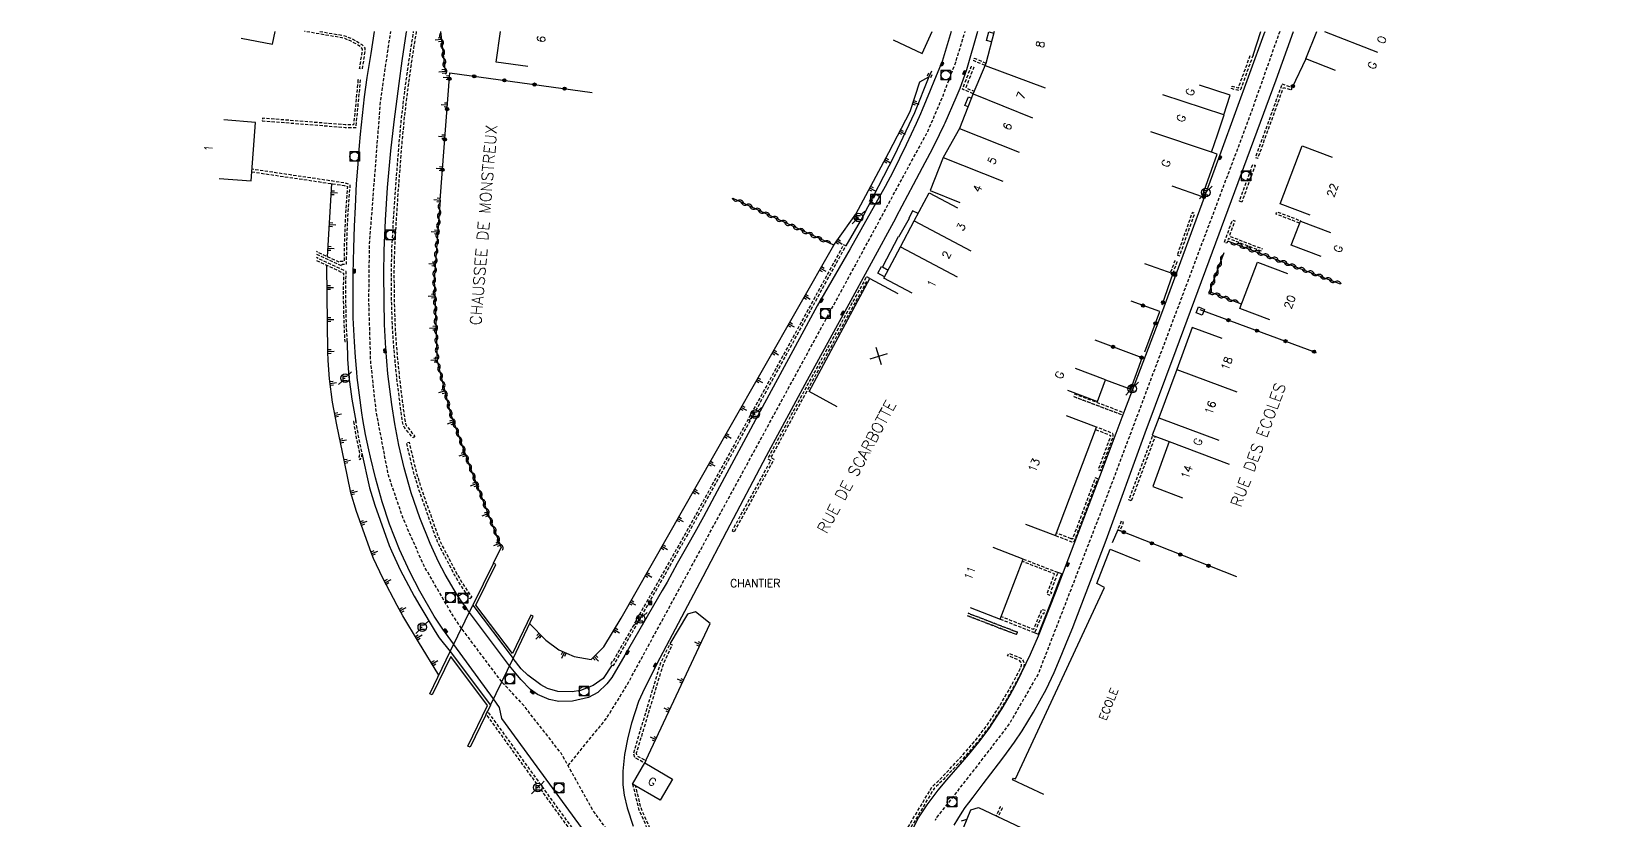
# Model space of a CAD drawing. Header units: millimetres. Extents: x 143000 to 144000, y 139000 to 140000.
# Drawn here: x 143188.1 to 143433.3, y 139876.7 to 140000 of the extents above; entities that cross this region are included whole.
import ezdxf
from ezdxf.enums import TextEntityAlignment as Align

# ---------------------------------------------------------------- set-up
doc = ezdxf.new("R2010")
doc.units = ezdxf.units.MM
doc.linetypes.add('DASHED', pattern=[0.75, 0.5, -0.25])
doc.layers.get('0').update_dxf_attribs({"linetype": 'CONTINUOUS'})
for name, color, linetype in [('W0001', 6, 'DASHED'), ('W0008', 7, 'CONTINUOUS'), ('W0100', 7, 'CONTINUOUS'), ('W0112', 1, 'DASHED'), ('W0120', 7, 'CONTINUOUS'), ('W0211', 2, 'CONTINUOUS'), ('W0310', 3, 'CONTINUOUS'), ('W0322', 7, 'CONTINUOUS'), ('W0330', 7, 'CONTINUOUS'), ('W0400', 7, 'CONTINUOUS'), ('W0420', 7, 'CONTINUOUS'), ('W0471', 7, 'CONTINUOUS'), ('W0984', 7, 'CONTINUOUS'), ('W0989', 7, 'CONTINUOUS'), ('W0991', 7, 'CONTINUOUS'), ('W1102', 7, 'CONTINUOUS')]:
    doc.layers.add(name, color=color, linetype=linetype)
doc.styles.get("Standard").update_dxf_attribs({"font": 'romans.shx', "width": 0.85})

# ---------------------------------------------------------------- blocks, each defined once
blk = doc.blocks.new('T420')
for p, q in [((0.75, 0.75), (-0.75, 0.75)), ((-0.75, 0.75), (-0.75, -0.75)), ((0.75, 0.75), (0.75, -0.75)), ((0.75, -0.75), (-0.75, -0.75))]:
    blk.add_line(p, q)
blk.add_ellipse((0, 0), major_axis=(-0.53, 0.53), ratio=1, start_param=3.926991, end_param=10.210176)
blk = doc.blocks.new('t112o')
at = {"color": 0, "linetype": 'Continuous'}
for p, q in [((-0.5, 0.5), (0.5, 0.5)), ((-0.5, -0.5), (-0.5, 0.5)), ((0.5, 0.5), (0.5, -0.5)), ((0.5, -0.5), (-0.5, -0.5))]:
    blk.add_line(p, q, dxfattribs=at)
blk = doc.blocks.new('T400')
for p, q in [((-0.15, 0.3), (0.15, 0.3)), ((-0.15, -0.25), (-0.15, 0.3)), ((-0.15, 0.15), (0.15, 0.15)), ((-0.15, 0), (0.15, 0)), ((0.15, 0.3), (0.15, -0.25)), ((-0.15, -0.15), (0.15, -0.15)), ((-0.15, -0.25), (-0.15, -0.3)), ((-0.15, -0.3), (0.15, -0.3)), ((0.15, -0.3), (0.15, -0.25))]:
    blk.add_line(p, q)
blk = doc.blocks.new('T471')
for p, q in [((-0.333334, 0.333334), (-0.333334, -0.333334)), ((-0.333334, 0.333334), (0.333334, 0.333334)), ((-0.333334, 0), (0, 0)), ((0.500001, 0.500001), (1.000002, 1.000002)), ((-0.500001, -0.500001), (-1.000002, -1.000002)), ((-0.333334, -0.333334), (0.333334, -0.333334))]:
    blk.add_line(p, q)
blk.add_ellipse((0, 0), major_axis=(0.471405, 0.471405), ratio=1, start_param=5.4977871438, end_param=11.780972451)
blk = doc.blocks.new('t330o')
at = {"color": 0, "linetype": 'Continuous'}
for p, q in [((0.25, -0.25), (-0.25, 0.25)), ((-0.25, -0.25), (0.25, 0.25)), ((-0.25, 0.25), (-0.25, -0.25)), ((0.25, 0.25), (-0.25, 0.25)), ((0.25, -0.25), (0.25, 0.25)), ((-0.25, -0.25), (0.25, -0.25)), ((-0.25, -0.25), (-0.25, -0.25))]:
    blk.add_line(p, q, dxfattribs=at)
blk = doc.blocks.new('t211o')
at = {"color": 0, "linetype": 'Continuous'}
for p, q in [((-0.29, 0.5), (-0.29, 0)), ((0, 1), (0, 0)), ((0.29, 0.5), (0.29, 0))]:
    blk.add_line(p, q, dxfattribs=at)
blk = doc.blocks.new('t991o')
at = {"color": 0, "linetype": 'Continuous'}
for p, q in [((-1, 1), (1, -1)), ((-1, -1), (1, 1))]:
    blk.add_line(p, q, dxfattribs=at)
blk = doc.blocks.new('t322o')
at = {"color": 0, "linetype": 'Continuous'}
for radius in [0.25, 0.15]:
    blk.add_circle((0, 0), radius, dxfattribs=at)
blk = doc.blocks.new('t310o')
at = {"color": 0, "linetype": 'Continuous'}
for centre, start, end in [((-0.5, 0.38), 216.8699, 323.1304), ((0.5, -0.37), 36.8699, 143.1303)]:
    blk.add_arc(centre, 0.625, start, end, dxfattribs=at)

msp = doc.modelspace()

# ---------------------------------------------------------------- linework, layer by layer
at = {"layer": 'W0001', "flags": 128}
for points in [[(143255.29, 139906.74), (143253.95, 139908.69), (143249.41, 139916.51), (143246.17, 139923.88), (143243.84, 139930.71), (143241.93, 139940.75), (143241.09, 139948.42), (143240.8, 139957.86), (143240.9, 139966.76), (143242.63, 139989.12), (143244.21, 140000)], [(143271.9, 139885.32), (143277.88, 139892.65), (143281.05, 139897.77), (143316.3, 139962.59), (143325.27, 139979.19), (143328.08, 139984.34), (143330.47, 139989.94), (143332.46, 139995.21), (143333.93, 140000)], [(143383.06, 140000), (143378.31, 139986.57), (143355.61, 139926.18), (143345.37, 139899.73), (143340.82, 139891.83), (143334.78, 139883.97), (143329.51, 139877.28), (143329.25, 139876.76)], [(143261.55, 139898.41), (143255.29, 139906.74), (143255.29, 139906.74)], [(143310.15, 139836.33), (143304.14, 139840.35), (143300.86, 139843.96), (143275.76, 139878.38), (143270.82, 139887.26), (143264.9, 139894.82), (143261.55, 139898.41)]]:
    msp.add_lwpolyline(points, dxfattribs=at)
at = {"layer": 'W0008', "flags": 128}
msp.add_lwpolyline([(143802.51, 139956.29, 0.000002), (143824.96, 139979.62, 0.000766)], format="xyb", dxfattribs=at)
for points in [[(143254.08, 139904.26), (143254.01, 139904.36), (143252.37, 139906.63), (143251.02, 139908.66), (143248.74, 139912.57), (143247.2, 139915.56), (143245.6, 139919.07), (143244.02, 139923.05), (143242.86, 139926.52), (143241.81, 139930.27), (143241.03, 139933.47), (143240.78, 139934.66), (143240.29, 139937.04), (143239.87, 139939.37), (143239.72, 139940.41), (143238.99, 139945.94), (143238.9, 139946.79), (143238.71, 139949.12), (143238.55, 139951.53), (143238.36, 139955.24), (143238.32, 139957.68), (143238.36, 139961.94), (143238.37, 139962.19), (143238.46, 139966.13), (143238.57, 139969.57), (143238.69, 139972.59), (143238.89, 139976.26), (143238.92, 139976.74), (143239.11, 139979.33), (143239.36, 139982.18), (143239.51, 139983.95), (143240.13, 139989.77), (143240.54, 139992.8), (143241.14, 139996.54), (143241.69, 140000)], [(143256.51, 139909.23), (143256.21, 139909.64), (143254.65, 139911.88), (143252.7, 139915.17), (143251.67, 139917.17), (143250.36, 139920.03), (143248.74, 139924.03), (143247.43, 139927.92), (143246.32, 139931.84), (143245.5, 139935.35), (143244.85, 139938.7), (143244.36, 139941.74), (143243.77, 139946.49), (143243.44, 139950.45), (143243.26, 139954.24), (143243.17, 139957.93), (143243.15, 139962.14), (143243.2, 139965.77), (143243.39, 139970.53), (143243.73, 139975.64), (143244.23, 139981.33), (143244.74, 139985.85), (143245.51, 139991.87), (143246.02, 139995.41), (143246.7, 139999.91), (143246.72, 140000)], [(143331.74, 140000), (143330.35, 139995.32), (143329.13, 139992.43), (143328.44, 139990.78), (143327.19, 139987.76), (143326.93, 139987.12), (143326.28, 139985.63), (143324.7, 139982.26), (143322.61, 139977.99), (143321.44, 139975.79), (143315.97, 139966.02), (143310.81, 139957.15), (143301.53, 139939.98), (143295.22, 139928.19), (143293.07, 139924.2), (143291.72, 139921.72), (143290.62, 139919.78), (143288.97, 139916.89), (143287.37, 139913.99), (143286.62, 139912.67), (143280.77, 139902.58), (143278.76, 139899.09), (143277.99, 139898.07), (143276.56, 139896.76), (143275.09, 139895.96), (143272.62, 139895.4), (143270.48, 139895.35), (143268.96, 139895.63), (143267.13, 139896.4), (143266.02, 139897.21), (143264.51, 139898.75), (143263.52, 139899.95), (143262.78, 139900.92)], [(143335.85, 140000), (143334.13, 139993.98), (143333.08, 139991.09), (143332.48, 139989.62), (143330.74, 139985.67), (143330.58, 139985.34), (143329.14, 139982.34), (143328.42, 139980.93), (143327.24, 139978.69), (143325.83, 139976.03), (143323.18, 139971.03), (143323.05, 139970.8), (143315.44, 139956.82), (143309.26, 139945.51), (143302.87, 139933.63), (143296.66, 139921.88), (143292.97, 139914.8), (143285.79, 139901.21), (143283.51, 139896.67), (143282.93, 139895.31), (143281.83, 139891.94), (143281.25, 139889.73), (143280.73, 139887.05), (143280.44, 139884.44), (143280.47, 139882.29), (143280.69, 139880.7), (143281.16, 139878.74), (143282.1, 139875.88)], [(143325.53, 139875.01), (143326.65, 139877.14), (143327.99, 139879.19), (143329.73, 139881.5), (143331.05, 139883.08), (143333.53, 139885.9), (143334.46, 139886.98), (143336.09, 139888.96), (143337.69, 139891.1), (143339.72, 139894.25), (143340.94, 139896.35), (143342.03, 139898.38), (143344.16, 139902.72), (143345.39, 139905.61), (143348.02, 139912.31), (143354.97, 139930.5), (143357.51, 139937.24), (143358.45, 139939.74), (143360.05, 139943.98), (143364.64, 139955.97), (143373.91, 139981.18), (143380.64, 139999.61), (143380.78, 140000)], [(143332.19, 139875.99), (143332.76, 139876.97), (143333.44, 139878.07), (143333.92, 139878.76), (143334.48, 139879.5), (143335.16, 139880.4), (143336.73, 139882.49), (143339.13, 139885.59), (143339.96, 139886.7), (143341.63, 139888.99), (143342.82, 139890.74), (143344.62, 139893.68), (143346.58, 139897.22), (143347.84, 139899.88), (143349.03, 139902.71), (143349.83, 139904.65), (143350.73, 139906.88), (143350.8, 139907.07), (143355.93, 139920.54), (143362.02, 139937.28), (143366.89, 139950.27), (143372.06, 139964.14), (143382.53, 139992.44), (143385.23, 140000)], [(143338.04, 139998.35), (143337.25, 139998.56), (143337.62, 139999.94), (143338.41, 139999.73)], [(143334.39, 139988.22), (143333.88, 139988.42), (143334.43, 139989.78), (143334.93, 139989.58)], [(143325.17, 139970.76), (143323.5, 139967.84), (143323.46, 139967.92), (143321, 139963.2), (143321.9, 139962.73)], [(143326.58, 139971.54), (143325.73, 139971.99), (143325.13, 139970.8)], [(143321.34, 139961.67), (143320.29, 139962.23), (143320.86, 139963.27), (143321, 139963.2)], [(143344.81, 139906.07), (143345.36, 139905.84), (143347.19, 139910.47), (143349.02, 139915.27), (143348.41, 139915.49)], [(143262.78, 139900.92), (143256.51, 139909.23)], [(143260.25, 139895.74), (143254.08, 139904.26)], [(143302.56, 139815.01), (143306.31, 139828.7), (143306.41, 139829.22), (143306.47, 139829.88), (143306.41, 139830.46), (143306.17, 139831.14), (143305.68, 139832.07), (143305.14, 139832.88), (143294.66, 139847.26), (143286.66, 139858.31), (143279.51, 139868.12), (143261.58, 139892.68), (143261.22, 139894.39), (143260.25, 139895.74)], [(143333.37, 139876.68), (143333.54, 139876.74), (143333.7, 139876.79), (143333.87, 139876.84), (143334.04, 139876.88), (143334.21, 139876.91)]]:
    msp.add_lwpolyline(points, dxfattribs=at)
at = {"layer": 'W0100', "flags": 128}
for points in [[(143220.85, 139998.96), (143225.75, 139998), (143226.14, 140000)], [(143265.64, 139994.53), (143260.69, 139995.21), (143261.35, 140000)], [(143322.67, 139998.69), (143327.2, 139996.57), (143328.8, 140000)], [(143338.48, 140000), (143337.15, 139994.98), (143335.2, 139990.28), (143333.04, 139984.81), (143330.5, 139980.31), (143328.46, 139975.15), (143333.1, 139973.3)], [(143391.79, 139993.88), (143387.14, 139995.73), (143388.84, 140000)], [(143366.22, 139975.88), (143370.94, 139974.21), (143373.27, 139980.81), (143372.38, 139981.13), (143373.34, 139983.85), (143374.39, 139986.97), (143374.31, 139986.99), (143375.31, 139990.04), (143370.55, 139991.59)], [(143217.4, 139977.04), (143222.39, 139976.64), (143222.39, 139976.64), (143223.11, 139985.79), (143218.13, 139986.19)], [(143387.83, 139971.31), (143383.15, 139973.08), (143386.57, 139982.12), (143391.25, 139980.35)], [(143325.63, 139959.09), (143321.21, 139961.43), (143323.83, 139966.36), (143325.99, 139970.42), (143328.3, 139974.8), (143332.72, 139972.46)], [(143389.55, 139964.82), (143384.87, 139966.6), (143386.05, 139969.7), (143386.31, 139970.37), (143390.98, 139968.6)], [(143381.5, 139954.95), (143376.83, 139956.72), (143379.58, 139963.95), (143384.25, 139962.17)], [(143313.96, 139941.38), (143309.55, 139943.75), (143319.03, 139961.41), (143323.44, 139959.04)], [(143374.09, 139952.04), (143369.4, 139953.77), (143366.97, 139947.18), (143364.18, 139939.63), (143363.14, 139936.91), (143365.81, 139935.92), (143363.23, 139928.9), (143367.9, 139927.13)], [(143349.9, 139943.94), (143354.59, 139942.2), (143355.85, 139945.6), (143351.16, 139947.33)], [(143343.38, 139923.02), (143348.05, 139921.25), (143354.45, 139938.18), (143349.78, 139939.95)], [(143334.73, 139910), (143339.4, 139908.21), (143343, 139917.58), (143338.33, 139919.37)], [(143346.2, 139880.81), (143341.33, 139883.07), (143341.48, 139883.38), (143341.81, 139883.23), (143355.67, 139913.16), (143354.47, 139913.75), (143356.59, 139919.1), (143361.23, 139917.26)], [(143356.93, 139865.76), (143354.87, 139861.2), (143336.77, 139869.49), (143335.72, 139869.96), (143336.12, 139870.84), (143335.79, 139871), (143335.1, 139870.69), (143334.48, 139870.65), (143333.75, 139870.85), (143333.22, 139871.17), (143332.64, 139871.92), (143332.49, 139872.67), (143332.57, 139873.2), (143332.72, 139873.66), (143332.86, 139873.91), (143333.09, 139874.21), (143334.83, 139878.4), (143335.99, 139878.77), (143343.6, 139875.2)]]:
    msp.add_lwpolyline(points, dxfattribs=at)
msp.add_lwpolyline([(143286.3, 139879.93), (143281.98, 139882.44), (143283.89, 139885.73), (143288.21, 139883.22)], close=True, dxfattribs=at)
at = {"layer": 'W0112', "flags": 128}
for points in [[(143233.12, 140000), (143236.71, 139999.39), (143237.22, 139999.25), (143238.2, 139998.83), (143238.78, 139998.52), (143239.38, 139998.15), (143239.69, 139997.93), (143239.92, 139997.72), (143240.16, 139997.37), (143240.19, 139997.06), (143239.75, 139994.13), (143239.36, 139994.19), (143239.8, 139997.12), (143239.79, 139997.22), (143239.64, 139997.44), (143239.44, 139997.62), (143239.16, 139997.82), (143238.58, 139998.17), (143238.03, 139998.47), (143237.07, 139998.87), (143236.64, 139998.99), (143230.74, 140000)], [(143247.99, 139936.82), (143247.71, 139936.53), (143247.23, 139937.04), (143246.92, 139937.41), (143246.4, 139938.08), (143246.32, 139938.19), (143246.16, 139938.55), (143246.05, 139939), (143245.63, 139942.13), (143245.15, 139946), (143244.7, 139950.63), (143244.51, 139953.44), (143244.36, 139957.52), (143244.31, 139962.41), (143244.4, 139966.09), (143244.59, 139969.53), (143244.92, 139974.6), (143245.49, 139982.06), (143245.86, 139986.02), (143246.43, 139990.84), (143247.03, 139995.13), (143247.78, 139999.92), (143247.79, 140000)], [(143248.19, 140000), (143248.17, 139999.86), (143247.42, 139995.07), (143246.82, 139990.79), (143246.26, 139985.97), (143245.89, 139982.03), (143245.32, 139974.57), (143244.99, 139969.51), (143244.8, 139966.08), (143244.71, 139962.41), (143244.76, 139957.53), (143244.9, 139953.46), (143245.1, 139950.67), (143245.55, 139946.04), (143246.02, 139942.18), (143246.45, 139939.05), (143246.54, 139938.68), (143246.67, 139938.4), (143246.72, 139938.32), (143247.24, 139937.66), (143247.53, 139937.31), (143247.99, 139936.82)], [(143337.03, 139994.68), (143335.24, 139995.43), (143335.4, 139995.8), (143337.18, 139995.05)], [(143378.89, 139996.27), (143376.96, 139990.98), (143376.86, 139990.84), (143376.7, 139990.79), (143376.51, 139990.8), (143376.26, 139990.85), (143375.52, 139991.06), (143375.63, 139991.45), (143376.37, 139991.24), (143376.57, 139991.19), (143376.61, 139991.19), (143378.52, 139996.4)], [(143335.2, 139990.27), (143333.51, 139990.97), (143334.89, 139994.53), (143335.27, 139994.39), (143334.03, 139991.19), (143335.35, 139990.64)], [(143222.5, 139978.07), (143236.96, 139975.93), (143237.46, 139975.75), (143237.26, 139973.18), (143237.09, 139970.29), (143236.96, 139966.98), (143236.92, 139964.06), (143236.32, 139964.05), (143236.28, 139963.88), (143234.45, 139964.74), (143232.61, 139965.6)], [(143232.61, 139965.23), (143236.6, 139963.38), (143236.65, 139963.66), (143237.31, 139963.67), (143237.36, 139966.97), (143237.49, 139970.27), (143237.66, 139973.15), (143237.89, 139976.03), (143237.05, 139976.32), (143222.53, 139978.47), (143222.53, 139978.47)], [(143386.19, 139970.05), (143382.48, 139971.46), (143382.62, 139971.83), (143386.33, 139970.42), (143386.31, 139970.37)], [(143380.23, 139965.67), (143375.05, 139967.64), (143374.79, 139966.91), (143374.42, 139967.04), (143374.74, 139967.97), (143375.68, 139970.54), (143376.05, 139970.4), (143375.19, 139968.02), (143380.37, 139966.04)], [(143237.42, 139951.57), (143237.28, 139954.69), (143237.21, 139957.81), (143237.2, 139960.15), (143237.24, 139962.49), (143232.61, 139964.66)], [(143232.61, 139964.22), (143236.83, 139962.24), (143236.8, 139960.15), (143236.81, 139957.81), (143236.88, 139954.68), (143237.02, 139951.55), (143237.39, 139951.54)], [(143366.38, 139962.2), (143367.06, 139964.02), (143366.69, 139964.16), (143366, 139962.34), (143366.38, 139962.21)], [(143319.03, 139961.41), (143318.52, 139961.69), (143309.41, 139944.99), (143303.07, 139933.25), (143303.56, 139932.99), (143297.53, 139922.02), (143297.88, 139921.83), (143304.11, 139933.15), (143303.61, 139933.41), (143309.76, 139944.8), (143318.66, 139961.11), (143318.84, 139961.05)], [(143350.91, 139942.96), (143358.3, 139940.17), (143358.44, 139940.54), (143351.05, 139943.33), (143350.91, 139942.96), (143358.3, 139940.17)], [(143354.31, 139937.81), (143356.08, 139937.12), (143356.62, 139936.9), (143356.65, 139936.79), (143354.71, 139931.56), (143355.09, 139931.42), (143357.04, 139936.66), (143357.06, 139936.78), (143357.03, 139937.01), (143356.97, 139937.18), (143356.93, 139937.22), (143354.45, 139938.18)], [(143348.05, 139921.25), (143349.44, 139920.73), (143350.57, 139920.28), (143350.7, 139920.27), (143350.87, 139920.34), (143351, 139920.45), (143351.06, 139920.54), (143354.63, 139930.13), (143354.25, 139930.27), (143350.69, 139920.71), (143350.65, 139920.67), (143350.54, 139920.82), (143350.65, 139920.68), (143349.58, 139921.11), (143348.2, 139921.63)], [(143357.76, 139922.15), (143358.14, 139922), (143358.68, 139923.34), (143358.31, 139923.49), (143357.76, 139922.15)], [(143343, 139917.58), (143348.41, 139915.49), (143347.27, 139912.45), (143347.43, 139912.37), (143347.24, 139911.89), (143346.86, 139912.03), (143346.92, 139912.18), (143346.77, 139912.26), (143347.9, 139915.26), (143342.86, 139917.21)], [(143339.4, 139908.21), (143344.81, 139906.07), (143346.05, 139909.08), (143346.22, 139909.03), (143346.4, 139909.53), (143346.02, 139909.66), (143345.97, 139909.52), (143345.82, 139909.56), (143344.59, 139906.59), (143339.55, 139908.58)], [(143341.95, 139905.79), (143334.25, 139908.74), (143341.95, 139905.79), (143342.09, 139906.16), (143334.39, 139909.12), (143342.09, 139906.16)], [(143300.19, 139836.96), (143293.97, 139845.51), (143278.31, 139867), (143271.3, 139876.58), (143259.11, 139893.4), (143259.31, 139893.81), (143271.62, 139876.82), (143278.63, 139867.24), (143294.29, 139845.74), (143300.53, 139837.17)]]:
    msp.add_lwpolyline(points, dxfattribs=at)
for points in [[(143239.1, 139992.43), (143238.42, 139985.38), (143237.11, 139985.41), (143224.17, 139986.44), (143224.14, 139986.04), (143237.09, 139985.01), (143238.79, 139984.97), (143239.5, 139992.39)], [(143379.27, 139980.32), (143379.65, 139980.18), (143383.66, 139991.25), (143384.88, 139990.84), (143385, 139991.22), (143383.42, 139991.76)], [(143377.14, 139973.34), (143376.76, 139973.48), (143378.85, 139979.21), (143379.23, 139979.08)], [(143319.8, 139974.37), (143319.26, 139973.28), (143319.01, 139973.41), (143319.55, 139974.5)], [(143367.05, 139965.09), (143367.43, 139964.96), (143369.78, 139971.56), (143369.4, 139971.7)], [(143278.76, 139901.54), (143278.57, 139901.19), (143279.02, 139900.96), (143290.65, 139921.51), (143301.11, 139940.54), (143315.29, 139966.49), (143314.94, 139966.68), (143300.76, 139940.73), (143290.3, 139921.7), (143278.86, 139901.49)], [(143238.39, 139939.05), (143238.84, 139936.48), (143239.33, 139934.04), (143239.33, 139934.03), (143239.3, 139933.68), (143239.27, 139933.58), (143239.13, 139933.35), (143239.45, 139933.11), (143239.64, 139933.41), (143239.7, 139933.64), (143239.73, 139934.02), (143239.72, 139934.11), (143239.23, 139936.56), (143238.78, 139939.12)], [(143359.88, 139926.69), (143359.51, 139926.82), (143363.22, 139936.88), (143363.6, 139936.74)], [(143256.88, 139911.62), (143256.56, 139911.39), (143254.94, 139913.8), (143254.21, 139915.05), (143252.06, 139919.19), (143251.53, 139920.28), (143251.1, 139921.37), (143248.59, 139928.51), (143247.83, 139930.99), (143246.68, 139935.74), (143247.07, 139935.83), (143248.22, 139931.09), (143248.96, 139928.64), (143251.48, 139921.51), (143251.9, 139920.45), (143252.41, 139919.37), (143254.56, 139915.24), (143255.27, 139914.02)], [(143287.82, 139904.34), (143288.18, 139904.17), (143286.74, 139901.11), (143282.56, 139887.26), (143282.67, 139886.84), (143284.08, 139886.09), (143283.89, 139885.73), (143282.32, 139886.57), (143282.15, 139887.27), (143286.36, 139901.26)], [(143320.09, 139865.57), (143320.24, 139865.95), (143320.94, 139865.68), (143324.34, 139874.58), (143328.77, 139882), (143330.25, 139883.43), (143332.95, 139886.31), (143333.99, 139887.46), (143335.65, 139889.39), (143337.37, 139891.63), (143339.24, 139894.52), (143340.84, 139897.26), (143341.58, 139898.63), (143342.52, 139900.45), (143342.59, 139900.6), (143342.72, 139900.94), (143342.74, 139901.14), (143342.64, 139901.47), (143342.44, 139901.76), (143342.39, 139901.79), (143340.56, 139902.49), (143340.7, 139902.87), (143342.53, 139902.16), (143342.74, 139902.02), (143342.99, 139901.66), (143343.14, 139901.18), (143343.1, 139900.8), (143342.96, 139900.45), (143342.88, 139900.26), (143341.94, 139898.44), (143341.19, 139897.06), (143339.59, 139894.32), (143337.69, 139891.4), (143335.96, 139889.14), (143334.29, 139887.19), (143333.25, 139886.04), (143330.54, 139883.15), (143329.08, 139881.75), (143324.7, 139874.4), (143321.17, 139865.16)], [(143281.98, 139882.44), (143282.92, 139878.58), (143286.54, 139870.25), (143290.56, 139864.46), (143290.88, 139864.7), (143286.89, 139870.45), (143283.3, 139878.71), (143282.46, 139882.16)], [(143338.75, 139877.47), (143339.12, 139877.3), (143339.76, 139878.69), (143339.39, 139878.86)]]:
    msp.add_lwpolyline(points, close=True, dxfattribs=at)
at = {"layer": 'W0120', "flags": 128}
for points in [[(143263.33, 139902.04), (143263.33, 139902.04), (143263.33, 139902.04), (143266.44, 139908.65), (143266.08, 139908.81), (143263.25, 139902.81), (143257.53, 139910.4), (143260.61, 139916.74), (143260.25, 139916.92), (143257.06, 139910.36), (143257.06, 139910.36)], [(143253.52, 139903.12), (143257.06, 139910.36)], [(143257.06, 139910.36), (143263.33, 139902.04)], [(143259.78, 139894.78), (143259.78, 139894.78), (143256.61, 139888.2), (143256.25, 139888.38), (143259.31, 139894.73), (143253.59, 139902.35), (143250.69, 139896.38), (143250.33, 139896.55), (143253.52, 139903.12), (143253.52, 139903.12)], [(143253.52, 139903.12), (143259.78, 139894.78)], [(143259.78, 139894.78), (143263.33, 139902.04)]]:
    msp.add_lwpolyline(points, dxfattribs=at)
at = {"layer": 'W0211', "flags": 128}
for points in [[(143265.89, 139907.51), (143268.44, 139904.9), (143270.47, 139903.38), (143272.87, 139902.34), (143275.52, 139901.91), (143276.51, 139902.89), (143277.5, 139903.87), (143280.2, 139908.35), (143297.04, 139937.87), (143313.41, 139966.59), (143313.89, 139967.27), (143316.84, 139971.47), (143322.03, 139981.06), (143325.34, 139987.5), (143326.86, 139992.12), (143328.27, 139992.88), (143326, 139987.27), (143322.86, 139980.58), (143317.89, 139970.96), (143315.29, 139966.49)], [(143234.33, 139964.8), (143235, 139976.22)], [(143251.74, 139899.46), (143248.56, 139904.63), (143248.56, 139904.63), (143246.12, 139908.72), (143245.2, 139910.34), (143242.98, 139914.57), (143241.53, 139917.66), (143241.14, 139918.62), (143238.86, 139925.03), (143237.96, 139927.95), (143236.97, 139932.77), (143235.79, 139938.56), (143235.13, 139942.1), (143234.66, 139945.74), (143234.44, 139948.62), (143234.4, 139949.95), (143234.25, 139963.45), (143234.25, 139963.45)], [(143237.39, 139951.54), (143237.48, 139948.79), (143237.69, 139946.05), (143238.14, 139942.57), (143238.78, 139939.12)], [(143239.72, 139934.11), (143240.91, 139928.73), (143241.75, 139925.99), (143243.99, 139919.7), (143244.32, 139918.87), (143245.71, 139915.92), (143247.87, 139911.8), (143248.75, 139910.25), (143251.13, 139906.26), (143251.79, 139905.29), (143253.52, 139903.12)], [(143260.25, 139916.92), (143261.48, 139919.41)], [(143284.08, 139886.09), (143291.99, 139902.97), (143294.12, 139907.5), (143291.8, 139909.32), (143290.56, 139908.98), (143287.82, 139904.34)], [(143278.8, 139901.04), (143277.37, 139898.92), (143275.83, 139897.81), (143273.83, 139897.06), (143272.57, 139896.83), (143270.29, 139896.89), (143268.7, 139897.36), (143267.66, 139897.95), (143265.65, 139899.43), (143264.59, 139900.44), (143263.33, 139902.04)]]:
    msp.add_lwpolyline(points, dxfattribs=at)
at = {"layer": 'W0310', "flags": 128}
for points in [[(143252.01, 140000), (143252.74, 139993.71)], [(143251.94, 139973.66), (143250.98, 139961.25), (143251.49, 139948.48), (143253.57, 139940.28), (143254.14, 139938.74), (143256.58, 139931.99), (143261.48, 139919.41)], [(143313.41, 139966.59), (143297.71, 139973.92)], [(143374.89, 139967.29), (143392.52, 139960.58)], [(143377.09, 139957.42), (143372.1, 139959.32), (143374.39, 139965.46)]]:
    msp.add_lwpolyline(points, dxfattribs=at)
at = {"layer": 'W0322', "flags": 128}
for points in [[(143378.89, 139996.27), (143380.12, 140000)], [(143387.14, 139995.73), (143385, 139991.22)], [(143251.94, 139973.66), (143253.45, 139993.51), (143275.68, 139990.46)], [(143361.95, 139963.77), (143366.38, 139962.21), (143364.67, 139957.25)], [(143361.99, 139949.96), (143364.33, 139956.25), (143359.85, 139957.84)], [(143370.59, 139956.55), (143388.73, 139949.86)], [(143355.85, 139945.6), (143359.78, 139944.11), (143361.55, 139949.03), (143354.25, 139951.79)], [(143376.36, 139914.78), (143357.76, 139922.15), (143356.9, 139920.13)]]:
    msp.add_lwpolyline(points, dxfattribs=at)
at = {"layer": 'W1102', "flags": 128}
for points in [[(143390.07, 140000), (143398.31, 139996.77)], [(143337.03, 139994.68), (143346.4, 139991.16)], [(143335.2, 139990.27), (143344.47, 139986.52)], [(143374.31, 139986.99), (143364.81, 139990.09)], [(143333.04, 139984.81), (143342.35, 139981.14)], [(143372.38, 139981.13), (143362.94, 139984.29)], [(143330.5, 139980.31), (143339.8, 139976.62)], [(143325.99, 139970.42), (143334.82, 139965.74)], [(143323.83, 139966.36), (143332.66, 139961.67)], [(143366.97, 139947.18), (143376.35, 139943.72)], [(143364.18, 139939.63), (143373.54, 139936.13)], [(143365.81, 139935.92), (143375.18, 139932.42)]]:
    msp.add_lwpolyline(points, dxfattribs=at)

# ---------------------------------------------------------------- block references
at = {"layer": 'W0112', "rotation": 247.6655992972358}
msp.add_blockref('t112o', (143370.66, 139956.31), dxfattribs=at)
at = {"layer": 'W0211'}
for p, rotation in [((143252.15, 139998.78), 96.57544826250304), ((143252.73, 139993.81), 96.57544826250934), ((143253.4, 139992.79), 85.63273991497458), ((143328.27, 139992.88), 335.8342961772277), ((143253.07, 139988.53), 85.63273991497458), ((143325.8, 139988.89), 251.7163313445698), ((143252.69, 139983.54), 85.63273991497458), ((143323.72, 139984.36), 242.8360585192144), ((143252.31, 139978.56), 85.63273991495795), ((143321.41, 139979.92), 241.5670735523824), ((143319.03, 139975.53), 241.5670735523824), ((143234.92, 139974.78), 266.6188134321268), ((143251.94, 139973.66), 85.58268805096789), ((143316.62, 139971.15), 234.8830353399053), ((143234.63, 139969.79), 266.6188134321259), ((143251.55, 139968.67), 85.58268805096789), ((143234.4, 139966.09), 266.6188134321268), ((143313.89, 139967.27), 234.8830353399053), ((143251.17, 139963.69), 85.58268805095126), ((143311.34, 139962.97), 240.3162315186458), ((143234.29, 139959.95), 270.6261472756784), ((143251.08, 139958.7), 92.27484687740768), ((143308.87, 139958.63), 240.3162315186458), ((143234.34, 139954.95), 270.6261472756951), ((143251.28, 139953.7), 92.27484687739101), ((143306.39, 139954.29), 240.3162315186458), ((143234.4, 139949.95), 271.6513662006316), ((143251.48, 139948.7), 92.27484687740768), ((143303.92, 139949.94), 240.3162315186458), ((143234.76, 139944.96), 277.3313129713419), ((143252.67, 139943.85), 104.301452508043), ((143301.44, 139945.6), 240.316231518654), ((143298.97, 139941.26), 240.3162315186458), ((143235.52, 139940.02), 280.5707917426113), ((143254.02, 139939.05), 109.9377729352193), ((143236.32, 139935.97), 281.5703534698348), ((143296.49, 139936.91), 240.2942737737989), ((143255.84, 139934.04), 109.9377729352406), ((143236.97, 139932.77), 281.5703534698478), ((143294.01, 139932.57), 240.2942737737989), ((143257.61, 139929.36), 111.2614187798309), ((143237.99, 139927.87), 285.9083055417451), ((143291.53, 139928.23), 240.2942737737989), ((143259.42, 139924.7), 111.261418779837), ((143289.06, 139923.88), 240.2942737737906), ((143239.54, 139923.12), 289.6159808345399), ((143261.23, 139920.04), 111.2614187798154), ((143286.58, 139919.54), 240.2942737737989), ((143241.23, 139918.41), 291.7457474459051), ((143243.34, 139913.88), 297.7146481021269), ((143284.1, 139915.2), 240.2942737737989), ((143245.69, 139909.47), 299.6250079061247), ((143281.62, 139910.86), 240.2942737737989), ((143248.24, 139905.17), 300.8023146226417), ((143267.58, 139905.78), 134.2362409909248), ((143279.1, 139906.54), 238.9765670308026), ((143292.56, 139904.25), 64.88020200104292), ((143271.34, 139903), 156.632683894077), ((143275.98, 139902.36), 224.7928708707022), ((143250.7, 139901.15), 301.5837972373305), ((143289.87, 139898.45), 64.88020200105801), ((143287.75, 139893.92), 64.88020200104292), ((143285.63, 139889.39), 64.88020200105801)]:
    msp.add_blockref('t211o', p, dxfattribs=dict(at, rotation=rotation))
at = {"layer": 'W0310'}
for p, rotation in [((143252.15, 139998.78), 276.5754482624569), ((143252.32, 139997.29), 276.5754482624569), ((143252.5, 139995.8), 276.5754482624569), ((143252.67, 139994.31), 276.5754482624569), ((143251.82, 139972.16), 265.5826880509941), ((143298.46, 139973.57), 154.9756193053934), ((143299.82, 139972.94), 154.9756193053934), ((143251.71, 139970.66), 265.5826880509941), ((143301.18, 139972.3), 154.9756193053934), ((143302.53, 139971.67), 154.9756193053934), ((143303.89, 139971.03), 154.9756193053934), ((143305.25, 139970.4), 154.9756193053934), ((143251.48, 139967.67), 265.5826880509941), ((143251.59, 139969.17), 265.5826880509941), ((143306.61, 139969.77), 154.9756193053934), ((143307.97, 139969.13), 154.9756193053934), ((143309.33, 139968.5), 154.9756193053934), ((143310.69, 139967.86), 154.9756193053934), ((143251.36, 139966.18), 265.5826880509941), ((143312.05, 139967.23), 154.9756193053934), ((143376.29, 139966.75), 339.1635054103187), ((143377.69, 139966.22), 339.1635054103187), ((143379.09, 139965.68), 339.1635054103187), ((143251.13, 139963.19), 265.5826880509941), ((143251.24, 139964.68), 265.5826880509941), ((143373.38, 139962.74), 69.5422098857035), ((143373.9, 139964.15), 69.5422098857035), ((143380.49, 139965.15), 339.1635054103187), ((143381.9, 139964.62), 339.1635054103187), ((143383.3, 139964.08), 339.1635054103187), ((143384.7, 139963.55), 339.1635054103187), ((143386.1, 139963.02), 339.1635054103187), ((143251.01, 139961.69), 265.5826880509941), ((143251.02, 139960.19), 272.2748468773117), ((143372.33, 139959.93), 69.5422098857035), ((143372.85, 139961.34), 69.5422098857035), ((143387.5, 139962.48), 339.1635054103187), ((143388.9, 139961.95), 339.1635054103187), ((143390.31, 139961.42), 339.1635054103187), ((143391.71, 139960.88), 339.1635054103187), ((143251.08, 139958.69), 272.2748468773117), ((143372.89, 139959.02), 159.1635054102215), ((143374.29, 139958.48), 159.1635054102215), ((143375.69, 139957.95), 159.1635054102215), ((143251.14, 139957.2), 272.2748468773117), ((143251.2, 139955.7), 272.2748468773117), ((143251.26, 139954.2), 272.2748468773117), ((143251.32, 139952.7), 272.2748468773117), ((143251.38, 139951.2), 272.2748468773117), ((143251.55, 139948.21), 284.3014525080766), ((143251.44, 139949.7), 272.2748468773117), ((143251.92, 139946.76), 284.3014525080766), ((143252.3, 139945.3), 284.3014525080766), ((143252.67, 139943.85), 284.3014525080766), ((143253.04, 139942.4), 284.3014525080766), ((143253.41, 139940.94), 284.3014525080766), ((143253.85, 139939.51), 289.9377729359891), ((143254.37, 139938.1), 289.9377729351668), ((143254.88, 139936.69), 289.9377729351668), ((143255.39, 139935.28), 289.9377729351668), ((143255.9, 139933.87), 289.9377729351668), ((143256.41, 139932.46), 289.9377729351668), ((143256.95, 139931.06), 291.2614187797582), ((143257.49, 139929.66), 291.2614187797582), ((143258.03, 139928.27), 291.2614187797582), ((143258.58, 139926.87), 291.2614187797582), ((143259.12, 139925.47), 291.2614187797582), ((143259.66, 139924.07), 291.2614187797582), ((143260.21, 139922.67), 291.2614187797582), ((143260.75, 139921.28), 291.2614187797582), ((143261.3, 139919.88), 291.2614187797582)]:
    msp.add_blockref('t310o', p, dxfattribs=dict(at, rotation=rotation))
at = {"layer": 'W0322'}
for p, rotation in [((143253.38, 139992.6), 85.63273991498451), ((143257.25, 139992.99), 352.1890800189039), ((143261.96, 139992.35), 352.1890800189039), ((143266.67, 139991.7), 352.1890800189039), ((143271.37, 139991.05), 352.1890800189039), ((143385.11, 139991.43), 244.6295274216587), ((143253.02, 139987.86), 85.63273991498451), ((143252.66, 139983.13), 85.63273991498451), ((143252.3, 139978.39), 85.63273991498451), ((143366.36, 139962.16), 250.9806331248761), ((143361.71, 139957.18), 160.557403041912), ((143364.82, 139957.67), 250.9806331248761), ((143363.65, 139954.41), 69.63089637888298), ((143375.05, 139954.9), 339.7566960550856), ((143379.51, 139953.26), 339.7566960550856), ((143357.04, 139950.73), 159.2974104072473), ((143383.96, 139951.62), 339.7566960550856), ((143361.48, 139949.05), 159.2974104072473), ((143388.42, 139949.97), 339.7566960550856), ((143359.97, 139944.63), 70.16870556454607), ((143358.7, 139921.78), 158.388523903108), ((143363.11, 139920.03), 158.388523903108), ((143367.53, 139918.28), 158.388523903108), ((143371.95, 139916.53), 158.388523903108)]:
    msp.add_blockref('t322o', p, dxfattribs=dict(at, rotation=rotation))
at = {"layer": 'W0330'}
for p in [(143371.24, 139974.25), (143366.72, 139962.09), (143284.72, 139910.74)]:
    msp.add_blockref('t330o', p, dxfattribs=at)
at = {"layer": 'W0400'}
for p, rotation in [((143330.33, 139994.89), 156.9774785556427), ((143333.81, 139993.53), 160.6041498596114), ((143373.73, 139980.25), 159.8205809050462), ((143238.52, 139962.58), 358.7710494714671), ((143311.48, 139958), 329.8061943447929), ((143314.79, 139955.94), 151.3584806916298), ((143243.31, 139950.08), 183.653066367086), ((143349.93, 139916.73), 339.2908563411021), ((143255.77, 139909.99), 36.11067348301315), ((143252.77, 139906.33), 215.8045516421487), ((143281.18, 139903), 329.8648122223638), ((143285.51, 139901), 153.384662467418), ((143266.3, 139896.78), 231.6573082769193)]:
    msp.add_blockref('T400', p, dxfattribs=dict(at, rotation=rotation))
at = {"layer": 'W0420'}
for p in [(143330.9, 139993.16), (143238.56, 139980.46), (143377.8, 139977.43), (143319.92, 139973.79), (143244.18, 139968.21), (143312.07, 139955.93), (143253.52, 139911.56), (143255.5, 139911.43), (143262.81, 139898.85), (143274.4, 139896.95), (143270.5, 139881.84), (143331.87, 139879.63)]:
    msp.add_blockref('T420', p, dxfattribs=at)
at = {"layer": 'W0471'}
for p in [(143371.51, 139974.83), (143317.26, 139970.93), (143237.08, 139945.83), (143360, 139944.19), (143301.12, 139940.23), (143249.14, 139906.95), (143283.25, 139908.24), (143267.19, 139881.89)]:
    msp.add_blockref('T471', p, dxfattribs=at)
at = {"layer": 'W0991', "rotation": 61.77866123679581}
msp.add_blockref('t991o', (143320.46, 139949.27), dxfattribs=at)

# ---------------------------------------------------------------- texts
at = {"layer": 'W0984'}
msp.add_text('CHANTIER', height=1.25, dxfattribs=at).set_placement((143301.15, 139913.81), align=Align.MIDDLE)
msp.add_text('ECOLE', height=1.25, rotation=68.3885, dxfattribs=at).set_placement((143356.32, 139894.92), align=Align.MIDDLE)
at = {"layer": 'W0989'}
for s, rotation, p in [('CHAUSSEE DE MONSTREUX', 85.3707, (143258.71, 139969.76)), ('RUE DES ECOLES', 69.7197, (143379.7, 139935.42)), ('RUE DES ECOLES', 69.7197, (143379.7, 139935.42)), ('RUE DE SCARBOTTE', 61.7787, (143316.97, 139932))]:
    msp.add_text(s, height=1.75, rotation=rotation, dxfattribs=at).set_placement(p, align=Align.MIDDLE)
at = {"layer": 'W0991'}
msp.add_text('6', height=1.25, rotation=81.5965, dxfattribs=at).set_placement((143268.25, 139998.17))
for s, rotation, p in [('8', 79.2277, (143345.66, 139997.98)), ('O', 68.362, (143398.99, 139998.7)), ('G', 68.362, (143397.5, 139994.7)), ('7', 67.4241, (143342.66, 139989.98)), ('G', 71.4344, (143369.07, 139990.53)), ('6', 67.4241, (143340.53, 139985.17)), ('G', 71.4344, (143367.67, 139986.43)), ('1', 85.4632, (143215.77, 139981.77)), ('5', 67.4241, (143338.14, 139979.82)), ('G', 71.4344, (143365.29, 139979.39)), ('4', 67.4241, (143335.87, 139975.46)), ('22', 70.1253, (143391.3, 139975.19)), ('3', 62.0523, (143333.29, 139969.48)), ('G', 70.1253, (143392.19, 139966.04)), ('2', 62.0523, (143331.02, 139965.11)), ('1', 62.0523, (143328.7, 139960.62)), ('20', 70.1253, (143384.63, 139957.74)), ('18', 70.1253, (143374.79, 139948.14)), ('G', 69.7166, (143348.66, 139946.33)), ('16', 70.1253, (143372.23, 139941.25)), ('G', 70.1253, (143370.27, 139935.88)), ('13', 68.9924, (143344.7, 139932.24)), ('14', 70.1253, (143368.54, 139931.19)), ('11', 68.9924, (143334.67, 139915.4)), ('G', 329.8765, (143285.05, 139882.8))]:
    msp.add_text(s, height=1.25, rotation=rotation, dxfattribs=at).set_placement(p, align=Align.MIDDLE)

doc.saveas('drawing.dxf')
